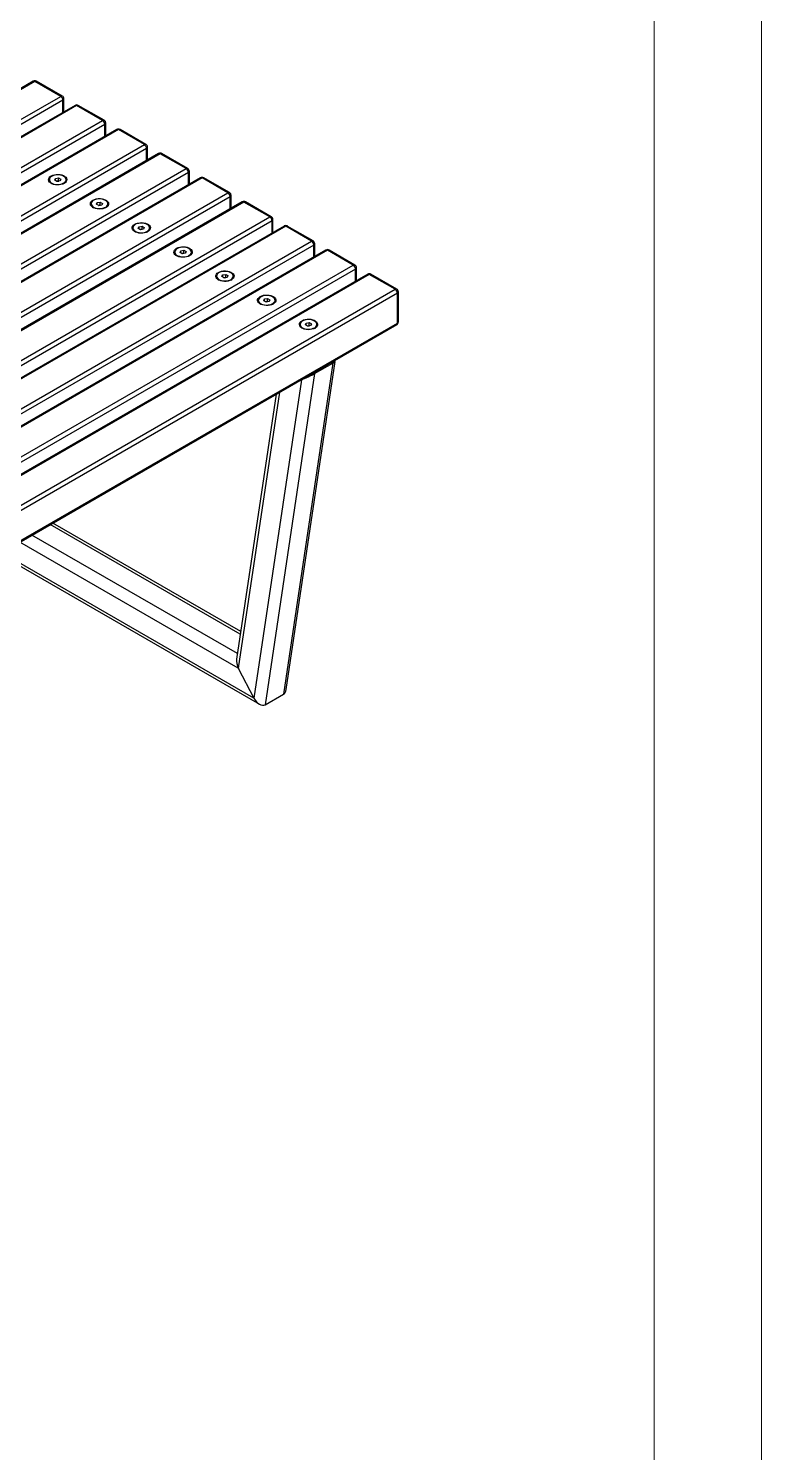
# Model space of a CAD drawing. Header units: millimetres. Extents: x -5557 to 383, y 1082 to 5282.
# Drawn here: x -299 to 383, y 2655 to 3980 of the extents above; entities that cross this region are included whole.
import ezdxf

# ---------------------------------------------------------------- set-up
doc = ezdxf.new("R2010")
doc.units = ezdxf.units.MM
doc.layers.add('tabelka', color=155, linetype='Continuous')

# ---------------------------------------------------------------- blocks, each defined once
blk = doc.blocks.new('izometria')
for p, q in [((2413, 1775.7), (1144.5, 1043.4)), ((2414.5, 1775.6), (1146, 1043.3)), ((2438.6, 1761.7), (2414.5, 1775.6)), ((2440.1, 1761.9), (2416, 1775.7)), ((1170, 1029.4), (2438.6, 1761.7)), ((2440.7, 1758), (1172.2, 1025.7)), ((2451.9, 1753.3), (1183.4, 1021)), ((2453.4, 1753.1), (1184.9, 1020.8)), ((2440.7, 1746.8), (2440.7, 1758)), ((2441.6, 1747.3), (2441.6, 1759.3)), ((2477.5, 1739.3), (2453.4, 1753.1)), ((2479, 1739.4), (2454.9, 1753.3)), ((1208.9, 1006.9), (2477.5, 1739.3)), ((2480.5, 1724.9), (2480.5, 1736.8)), ((2479.6, 1735.6), (1211, 1003.3)), ((2490.8, 1730.8), (1222.3, 998.5)), ((2492.3, 1730.7), (1223.8, 998.4)), ((2479.6, 1724.4), (2479.6, 1735.6)), ((2516.4, 1716.8), (2492.3, 1730.7)), ((2517.9, 1717), (2493.8, 1730.8)), ((1247.8, 984.5), (2516.4, 1716.8)), ((2518.5, 1713.1), (1249.9, 980.8)), ((2518.5, 1701.9), (2518.5, 1713.1)), ((2519.4, 1702.4), (2519.4, 1714.4)), ((2529.7, 1708.4), (1261.2, 976.1)), ((2531.2, 1708.2), (1262.7, 975.9)), ((2555.3, 1694.4), (2531.2, 1708.2)), ((2556.8, 1694.5), (2532.7, 1708.4)), ((1286.7, 962), (2555.3, 1694.4)), ((2557.4, 1690.7), (1288.8, 958.4)), ((2568.6, 1685.9), (1300.1, 953.6)), ((2570.1, 1685.8), (1301.6, 953.5)), ((2428, 1684.2), (2428, 1683.7)), ((2433, 1683.7), (2433.7, 1685.3)), ((2435, 1682.5), (2433, 1683.7)), ((2433.7, 1685.3), (2436.5, 1685.8)), ((2433.7, 1683.3), (2433.7, 1685.3)), ((2436.5, 1685.8), (2438.6, 1684.6)), ((2436.5, 1682.9), (2436.5, 1685.8)), ((2438.6, 1684.6), (2437.8, 1683)), ((2443.5, 1683.7), (2443.5, 1684.2)), ((2557.4, 1679.5), (2557.4, 1690.7)), ((2558.3, 1680), (2558.3, 1691.9)), ((2594.1, 1671.9), (2570.1, 1685.8)), ((2595.6, 1672.1), (2571.6, 1685.9)), ((1325.6, 939.6), (2594.1, 1671.9)), ((2435.1, 1682.7), (2434.8, 1682.6)), ((2434.8, 1682.6), (2435.1, 1682.7)), ((2437.8, 1683), (2435, 1682.5)), ((2435.1, 1682.7), (2436.5, 1682.9)), ((2436.5, 1682.9), (2436.7, 1682.8)), ((2596.3, 1668.2), (1327.7, 935.9)), ((2607.5, 1663.5), (1338.9, 931.2)), ((2609, 1663.3), (1340.4, 931)), ((2466.9, 1661.7), (2466.9, 1661.2)), ((2471.8, 1661.3), (2472.6, 1662.9)), ((2473.9, 1660.1), (2471.8, 1661.3)), ((2472.6, 1662.9), (2475.4, 1663.3)), ((2472.6, 1660.8), (2472.6, 1662.9)), ((2474, 1660.2), (2473.7, 1660.2)), ((2473.7, 1660.2), (2474, 1660.2)), ((2476.7, 1660.5), (2473.9, 1660.1)), ((2474, 1660.2), (2475.4, 1660.5)), ((2475.4, 1663.3), (2477.4, 1662.1)), ((2475.4, 1660.5), (2475.4, 1663.3)), ((2475.4, 1660.5), (2475.6, 1660.3)), ((2477.4, 1662.1), (2476.7, 1660.5)), ((2482.4, 1661.2), (2482.4, 1661.7)), ((2596.3, 1657), (2596.3, 1668.2)), ((2597.1, 1657.5), (2597.1, 1669.5)), ((2633, 1649.5), (2609, 1663.3)), ((2634.5, 1649.6), (2610.5, 1663.5)), ((1364.5, 917.1), (2633, 1649.5)), ((2635.2, 1645.8), (1366.6, 913.5)), ((2635.2, 1634.6), (2635.2, 1645.8)), ((2636, 1635.1), (2636, 1647)), ((2646.4, 1641), (1377.8, 908.7)), ((2647.9, 1640.9), (1379.3, 908.6)), ((2505.8, 1639.3), (2505.8, 1638.8)), ((2510.7, 1638.8), (2511.5, 1640.4)), ((2512.8, 1637.6), (2510.7, 1638.8)), ((2511.5, 1640.4), (2514.3, 1640.9)), ((2511.5, 1638.4), (2511.5, 1640.4)), ((2512.9, 1637.8), (2512.6, 1637.7)), ((2512.6, 1637.7), (2512.9, 1637.8)), ((2515.6, 1638.1), (2512.8, 1637.6)), ((2512.9, 1637.8), (2514.3, 1638)), ((2514.3, 1640.9), (2516.3, 1639.7)), ((2514.3, 1638), (2514.3, 1640.9)), ((2514.3, 1638), (2514.5, 1637.9)), ((2516.3, 1639.7), (2515.6, 1638.1)), ((2521.3, 1638.8), (2521.3, 1639.3)), ((2671.9, 1627), (2647.9, 1640.9)), ((2673.4, 1627.2), (2649.4, 1641)), ((1403.4, 894.7), (2671.9, 1627)), ((2674, 1623.3), (1405.5, 891)), ((2685.3, 1618.6), (1416.7, 886.3)), ((2686.8, 1618.4), (1418.2, 886.1)), ((2549.6, 1616.4), (2550.4, 1618)), ((2550.4, 1618), (2553.2, 1618.4)), ((2550.4, 1615.9), (2550.4, 1618)), ((2553.2, 1618.4), (2555.2, 1617.2)), ((2553.2, 1615.6), (2553.2, 1618.4)), ((2555.2, 1617.2), (2554.5, 1615.6)), ((2674, 1612.1), (2674, 1623.3)), ((2674.9, 1612.6), (2674.9, 1624.6)), ((2710.8, 1604.6), (2686.8, 1618.4)), ((2712.3, 1604.7), (2688.3, 1618.6)), ((1442.3, 872.2), (2710.8, 1604.6)), ((2544.6, 1616.8), (2544.6, 1616.3)), ((2551.7, 1615.2), (2549.6, 1616.4)), ((2551.8, 1615.3), (2551.5, 1615.3)), ((2551.5, 1615.3), (2551.8, 1615.3)), ((2554.5, 1615.6), (2551.7, 1615.2)), ((2551.8, 1615.3), (2553.2, 1615.6)), ((2553.2, 1615.6), (2553.4, 1615.4)), ((2560.2, 1616.3), (2560.2, 1616.8)), ((2712.9, 1600.9), (1444.4, 868.6)), ((2724.2, 1596.1), (1455.6, 863.8)), ((2725.7, 1596), (1457.1, 863.7)), ((2583.5, 1594.3), (2583.5, 1593.9)), ((2588.5, 1593.9), (2589.3, 1595.5)), ((2590.6, 1592.7), (2588.5, 1593.9)), ((2589.3, 1595.5), (2592.1, 1596)), ((2589.3, 1593.5), (2589.3, 1595.5)), ((2590.7, 1592.9), (2590.4, 1592.8)), ((2590.4, 1592.8), (2590.7, 1592.9)), ((2593.4, 1593.2), (2590.6, 1592.7)), ((2590.7, 1592.9), (2592.1, 1593.1)), ((2592.1, 1596), (2594.1, 1594.8)), ((2592.1, 1593.1), (2592.1, 1596)), ((2592.1, 1593.1), (2592.3, 1593)), ((2594.1, 1594.8), (2593.4, 1593.2)), ((2599.1, 1593.9), (2599.1, 1594.3)), ((2712.9, 1589.6), (2712.9, 1600.9)), ((2713.8, 1590.2), (2713.8, 1602.1)), ((2749.7, 1582.1), (2725.7, 1596)), ((2751.2, 1582.3), (2727.2, 1596.1)), ((1481.2, 849.8), (2749.7, 1582.1)), ((2751.8, 1578.4), (1483.3, 846.1)), ((2751.8, 1550.7), (2751.8, 1578.4)), ((2752.7, 1551.9), (2752.7, 1579.7)), ((2622.4, 1571.9), (2622.4, 1571.4)), ((2627.4, 1571.5), (2628.2, 1573.1)), ((2629.5, 1570.3), (2627.4, 1571.5)), ((2628.2, 1573.1), (2631, 1573.5)), ((2628.2, 1571), (2628.2, 1573.1)), ((2629.6, 1570.4), (2629.3, 1570.4)), ((2629.3, 1570.4), (2629.6, 1570.4)), ((2632.3, 1570.7), (2629.5, 1570.3)), ((2629.6, 1570.4), (2631, 1570.7)), ((2631, 1573.5), (2633, 1572.3)), ((2631, 1570.7), (2631, 1573.5)), ((2631, 1570.7), (2631.2, 1570.5)), ((2633, 1572.3), (2632.3, 1570.7)), ((2638, 1571.4), (2638, 1571.9)), ((2667, 1550.6), (2669.8, 1551.1)), ((2669.8, 1551.1), (2671.9, 1549.9)), ((2669.8, 1548.2), (2669.8, 1551.1)), ((1482.7, 817), (2751.2, 1549.3)), ((1483.3, 818.3), (2751.8, 1550.7)), ((2661.3, 1549.4), (2661.3, 1549)), ((2666.3, 1549), (2667, 1550.6)), ((2668.3, 1547.8), (2666.3, 1549)), ((2667, 1548.6), (2667, 1550.6)), ((2668.4, 1548), (2668.2, 1547.9)), ((2668.2, 1547.9), (2668.4, 1548)), ((2671.1, 1548.3), (2668.3, 1547.8)), ((2668.4, 1548), (2669.8, 1548.2)), ((2669.8, 1548.2), (2670, 1548.1)), ((2671.9, 1549.9), (2671.1, 1548.3)), ((2676.9, 1549), (2676.9, 1549.4)), ((2691.7, 1513.5), (2645.8, 1205.3)), ((2648.3, 1209.5), (2693.8, 1515)), ((2674.8, 1503.7), (2691.7, 1513.5)), ((2690.5, 1514.2), (2691.7, 1513.5)), ((2693.8, 1515), (2692.8, 1515.6)), ((2662.5, 1497.7), (2618.3, 1201.5)), ((2674.8, 1503.7), (2628.8, 1195.5)), ((2660.6, 1497), (2662.5, 1497.7)), ((2662.2, 1497.9), (2662.5, 1497.7)), ((2673.5, 1504.4), (2674.8, 1503.7)), ((2638.9, 1484.5), (2602.1, 1237.8)), ((2642.1, 1486.3), (2603.8, 1229.5)), ((2602.9, 1243.1), (2411.8, 1353.4)), ((2605.6, 1261.1), (2428.8, 1363.2)), ((2606, 1263.6), (2431.2, 1364.5)), ((2603.8, 1229.5), (2400.5, 1346.8)), ((2381.2, 1335.7), (2623.4, 1195.9)), ((2618.3, 1201.5), (2383.6, 1337)), ((2603.8, 1229.5), (2618.3, 1201.5)), ((2628.8, 1195.5), (2645.8, 1205.3))]:
    blk.add_line(p, q)
at = {"flags": 128}
for points in [[(2429.7, 1687.6), (2431.1, 1688.3), (2432.7, 1688.7), (2434.4, 1689), (2436.2, 1689.1), (2438, 1688.9), (2439.6, 1688.5), (2441.1, 1688), (2442.4, 1687.2), (2443.3, 1686.4), (2444, 1685.4), (2444.2, 1684.4), (2444.1, 1683.4), (2443.7, 1682.4), (2442.9, 1681.5), (2441.8, 1680.7), (2440.4, 1680), (2438.8, 1679.6), (2437.1, 1679.3), (2435.3, 1679.3), (2433.6, 1679.4), (2431.9, 1679.8), (2430.4, 1680.3), (2429.1, 1681.1), (2428.2, 1681.9), (2427.5, 1682.9), (2427.3, 1683.9), (2427.4, 1684.9), (2427.8, 1685.9), (2428.6, 1686.8), (2429.7, 1687.6)], [(2441.3, 1687.3), (2439.9, 1687.9), (2438.4, 1688.4), (2436.8, 1688.6), (2435.1, 1688.6), (2433.5, 1688.4), (2431.9, 1688.1), (2430.6, 1687.5), (2429.4, 1686.8), (2428.6, 1685.9), (2428.1, 1685), (2428, 1684), (2428.2, 1683.1), (2428.8, 1682.2), (2429.7, 1681.3), (2430.9, 1680.7), (2432.3, 1680.1), (2433.9, 1679.8), (2435.5, 1679.7), (2437.2, 1679.7), (2438.8, 1680), (2440.3, 1680.5), (2441.5, 1681.2), (2442.5, 1681.9), (2443.2, 1682.8), (2443.5, 1683.8), (2443.5, 1684.8), (2443.1, 1685.7), (2442.3, 1686.6), (2441.3, 1687.3)], [(2468.6, 1665.2), (2470, 1665.8), (2471.6, 1666.3), (2473.3, 1666.5), (2475.1, 1666.6), (2476.8, 1666.4), (2478.5, 1666.1), (2480, 1665.5), (2481.3, 1664.8), (2482.2, 1663.9), (2482.9, 1663), (2483.1, 1662), (2483, 1660.9), (2482.6, 1659.9), (2481.8, 1659), (2480.7, 1658.2), (2479.3, 1657.6), (2477.7, 1657.1), (2476, 1656.9), (2474.2, 1656.8), (2472.4, 1657), (2470.8, 1657.3), (2469.3, 1657.9), (2468, 1658.6), (2467.1, 1659.5), (2466.4, 1660.4), (2466.2, 1661.4), (2466.2, 1662.5), (2466.7, 1663.5), (2467.5, 1664.4), (2468.6, 1665.2)], [(2480.1, 1664.9), (2478.8, 1665.5), (2477.3, 1665.9), (2475.7, 1666.2), (2474, 1666.2), (2472.4, 1666), (2470.8, 1665.6), (2469.4, 1665), (2468.3, 1664.3), (2467.5, 1663.5), (2467, 1662.5), (2466.9, 1661.6), (2467.1, 1660.6), (2467.7, 1659.7), (2468.6, 1658.9), (2469.8, 1658.2), (2471.2, 1657.7), (2472.8, 1657.3), (2474.4, 1657.2), (2476.1, 1657.3), (2477.7, 1657.6), (2479.2, 1658.1), (2480.4, 1658.7), (2481.4, 1659.5), (2482.1, 1660.4), (2482.4, 1661.3), (2482.4, 1662.3), (2482, 1663.3), (2481.2, 1664.1), (2480.1, 1664.9)], [(2507.5, 1642.7), (2508.9, 1643.4), (2510.5, 1643.8), (2512.2, 1644.1), (2514, 1644.2), (2515.7, 1644), (2517.4, 1643.6), (2518.9, 1643.1), (2520.1, 1642.3), (2521.1, 1641.5), (2521.7, 1640.5), (2522, 1639.5), (2521.9, 1638.5), (2521.5, 1637.5), (2520.7, 1636.6), (2519.5, 1635.8), (2518.2, 1635.1), (2516.6, 1634.7), (2514.9, 1634.4), (2513.1, 1634.4), (2511.3, 1634.5), (2509.7, 1634.9), (2508.2, 1635.4), (2506.9, 1636.2), (2506, 1637), (2505.3, 1638), (2505, 1639), (2505.1, 1640), (2505.6, 1641), (2506.4, 1641.9), (2507.5, 1642.7)], [(2519, 1642.4), (2517.7, 1643), (2516.2, 1643.5), (2514.6, 1643.7), (2512.9, 1643.7), (2511.3, 1643.5), (2509.7, 1643.2), (2508.3, 1642.6), (2507.2, 1641.9), (2506.4, 1641), (2505.9, 1640.1), (2505.8, 1639.1), (2506, 1638.2), (2506.6, 1637.3), (2507.5, 1636.4), (2508.7, 1635.7), (2510.1, 1635.2), (2511.7, 1634.9), (2513.3, 1634.8), (2515, 1634.8), (2516.6, 1635.1), (2518.1, 1635.6), (2519.3, 1636.2), (2520.3, 1637), (2521, 1637.9), (2521.3, 1638.9), (2521.2, 1639.9), (2520.8, 1640.8), (2520.1, 1641.7), (2519, 1642.4)], [(2546.4, 1620.3), (2547.8, 1620.9), (2549.4, 1621.4), (2551.1, 1621.6), (2552.9, 1621.7), (2554.6, 1621.5), (2556.3, 1621.2), (2557.8, 1620.6), (2559, 1619.9), (2560, 1619), (2560.6, 1618.1), (2560.9, 1617.1), (2560.8, 1616), (2560.4, 1615), (2559.6, 1614.1), (2558.4, 1613.3), (2557.1, 1612.7), (2555.5, 1612.2), (2553.8, 1612), (2552, 1611.9), (2550.2, 1612.1), (2548.6, 1612.4), (2547.1, 1613), (2545.8, 1613.7), (2544.9, 1614.6), (2544.2, 1615.5), (2543.9, 1616.5), (2544, 1617.6), (2544.5, 1618.6), (2545.3, 1619.5), (2546.4, 1620.3)], [(2557.9, 1620), (2556.6, 1620.6), (2555.1, 1621), (2553.5, 1621.3), (2551.8, 1621.3), (2550.1, 1621.1), (2548.6, 1620.7), (2547.2, 1620.1), (2546.1, 1619.4), (2545.3, 1618.6), (2544.8, 1617.6), (2544.6, 1616.7), (2544.9, 1615.7), (2545.5, 1614.8), (2546.4, 1614), (2547.5, 1613.3), (2549, 1612.8), (2550.5, 1612.4), (2552.2, 1612.3), (2553.9, 1612.4), (2555.5, 1612.7), (2557, 1613.1), (2558.2, 1613.8), (2559.2, 1614.6), (2559.9, 1615.5), (2560.2, 1616.4), (2560.1, 1617.4), (2559.7, 1618.3), (2559, 1619.2), (2557.9, 1620)], [(2585.3, 1597.8), (2586.7, 1598.5), (2588.3, 1598.9), (2590, 1599.2), (2591.8, 1599.2), (2593.5, 1599.1), (2595.2, 1598.7), (2596.7, 1598.2), (2597.9, 1597.4), (2598.9, 1596.6), (2599.5, 1595.6), (2599.8, 1594.6), (2599.7, 1593.6), (2599.3, 1592.6), (2598.4, 1591.7), (2597.3, 1590.9), (2595.9, 1590.2), (2594.4, 1589.8), (2592.6, 1589.5), (2590.9, 1589.4), (2589.1, 1589.6), (2587.5, 1590), (2586, 1590.5), (2584.7, 1591.3), (2583.7, 1592.1), (2583.1, 1593.1), (2582.8, 1594.1), (2582.9, 1595.1), (2583.4, 1596.1), (2584.2, 1597), (2585.3, 1597.8)], [(2596.8, 1597.5), (2595.5, 1598.1), (2594, 1598.6), (2592.4, 1598.8), (2590.7, 1598.8), (2589, 1598.6), (2587.5, 1598.3), (2586.1, 1597.7), (2585, 1597), (2584.2, 1596.1), (2583.7, 1595.2), (2583.5, 1594.2), (2583.8, 1593.3), (2584.3, 1592.4), (2585.2, 1591.5), (2586.4, 1590.8), (2587.9, 1590.3), (2589.4, 1590), (2591.1, 1589.9), (2592.8, 1589.9), (2594.4, 1590.2), (2595.9, 1590.7), (2597.1, 1591.3), (2598.1, 1592.1), (2598.8, 1593), (2599.1, 1594), (2599, 1595), (2598.6, 1595.9), (2597.9, 1596.8), (2596.8, 1597.5)], [(2624.2, 1575.4), (2625.6, 1576), (2627.2, 1576.5), (2628.9, 1576.7), (2630.7, 1576.8), (2632.4, 1576.6), (2634.1, 1576.3), (2635.6, 1575.7), (2636.8, 1575), (2637.8, 1574.1), (2638.4, 1573.2), (2638.7, 1572.2), (2638.6, 1571.1), (2638.1, 1570.1), (2637.3, 1569.2), (2636.2, 1568.4), (2634.8, 1567.8), (2633.3, 1567.3), (2631.5, 1567.1), (2629.8, 1567), (2628, 1567.2), (2626.3, 1567.5), (2624.9, 1568.1), (2623.6, 1568.8), (2622.6, 1569.7), (2622, 1570.6), (2621.7, 1571.6), (2621.8, 1572.7), (2622.3, 1573.7), (2623.1, 1574.6), (2624.2, 1575.4)], [(2635.7, 1575.1), (2634.4, 1575.7), (2632.9, 1576.1), (2631.3, 1576.3), (2629.6, 1576.4), (2627.9, 1576.2), (2626.4, 1575.8), (2625, 1575.2), (2623.9, 1574.5), (2623.1, 1573.7), (2622.6, 1572.7), (2622.4, 1571.8), (2622.7, 1570.8), (2623.2, 1569.9), (2624.1, 1569.1), (2625.3, 1568.4), (2626.7, 1567.9), (2628.3, 1567.5), (2630, 1567.4), (2631.7, 1567.5), (2633.3, 1567.8), (2634.7, 1568.2), (2636, 1568.9), (2637, 1569.7), (2637.7, 1570.6), (2638, 1571.5), (2637.9, 1572.5), (2637.5, 1573.4), (2636.8, 1574.3), (2635.7, 1575.1)], [(2663.1, 1552.9), (2664.5, 1553.6), (2666.1, 1554), (2667.8, 1554.3), (2669.5, 1554.3), (2671.3, 1554.2), (2673, 1553.8), (2674.4, 1553.3), (2675.7, 1552.5), (2676.7, 1551.7), (2677.3, 1550.7), (2677.6, 1549.7), (2677.5, 1548.7), (2677, 1547.7), (2676.2, 1546.8), (2675.1, 1546), (2673.7, 1545.3), (2672.1, 1544.9), (2670.4, 1544.6), (2668.7, 1544.5), (2666.9, 1544.7), (2665.2, 1545.1), (2663.7, 1545.6), (2662.5, 1546.4), (2661.5, 1547.2), (2660.9, 1548.2), (2660.6, 1549.2), (2660.7, 1550.2), (2661.2, 1551.2), (2662, 1552.1), (2663.1, 1552.9)], [(2674.6, 1552.6), (2673.3, 1553.2), (2671.8, 1553.7), (2670.1, 1553.9), (2668.5, 1553.9), (2666.8, 1553.7), (2665.3, 1553.4), (2663.9, 1552.8), (2662.8, 1552.1), (2661.9, 1551.2), (2661.5, 1550.3), (2661.3, 1549.3), (2661.5, 1548.4), (2662.1, 1547.4), (2663, 1546.6), (2664.2, 1545.9), (2665.6, 1545.4), (2667.2, 1545.1), (2668.9, 1545), (2670.6, 1545), (2672.2, 1545.3), (2673.6, 1545.8), (2674.9, 1546.4), (2675.9, 1547.2), (2676.5, 1548.1), (2676.9, 1549.1), (2676.8, 1550.1), (2676.4, 1551), (2675.7, 1551.9), (2674.6, 1552.6)]]:
    blk.add_lwpolyline(points, dxfattribs=at)
for centre, radius, start, end in [((2414.5, 1773.1), 3, 60.0027, 119.9973), ((2413.7, 1774.4), 1.51, 54.3828, 114.307), ((2415.4, 1774.4), 1.51, 65.6926, 125.6174), ((2439.5, 1760.5), 1.51, 65.6926, 125.6174), ((2436.1, 1757.8), 4.61, 2.6058, 57.3944), ((2438.6, 1759.3), 3, 0, 60.0027), ((2440.1, 1759.4), 1.51, 294.3746, 354.3052), ((2453.4, 1750.7), 3, 60.0027, 119.9973), ((2452.6, 1751.9), 1.51, 54.3825, 114.3073), ((2454.3, 1751.9), 1.51, 65.6926, 125.6174), ((2478.4, 1738), 1.51, 65.6926, 125.6174), ((2475, 1735.4), 4.61, 2.606, 57.3942), ((2477.5, 1736.8), 3, 0, 60.0027), ((2479, 1737), 1.51, 294.3747, 354.306), ((2492.3, 1728.2), 3, 60.0027, 119.9973), ((2491.4, 1729.5), 1.51, 54.3826, 114.3074), ((2493.2, 1729.5), 1.51, 65.6926, 125.6174), ((2517.2, 1715.6), 1.51, 65.6926, 125.6174), ((2513.9, 1712.9), 4.61, 2.6058, 57.3943), ((2516.4, 1714.4), 3, 0, 60.0027), ((2517.9, 1714.5), 1.51, 294.3746, 354.3052), ((2531.2, 1705.8), 3, 60.0027, 119.9973), ((2530.3, 1707), 1.51, 54.3825, 114.3073), ((2532.1, 1707), 1.51, 65.6926, 125.6174), ((2431.9, 1684.1), 3.95, 186.0001, 245.3076), ((2439.6, 1684), 3.92, 294.3962, 354.2961), ((2556.1, 1693.1), 1.51, 65.6926, 125.6174), ((2552.8, 1690.5), 4.61, 2.6059, 57.3943), ((2555.3, 1691.9), 3, 0, 60.0027), ((2556.8, 1692.1), 1.51, 294.3746, 354.3054), ((2570.1, 1683.3), 3, 60.0027, 119.9973), ((2569.2, 1684.6), 1.51, 54.3826, 114.3073), ((2571, 1684.6), 1.51, 65.6926, 125.6174), ((2435.8, 1678.4), 4.3, 84.0997, 98.6954), ((2595, 1670.7), 1.51, 65.6926, 125.6174), ((2591.7, 1668), 4.61, 2.6059, 57.3942), ((2594.1, 1669.5), 3, 0, 60.0027), ((2470.8, 1661.6), 3.95, 185.9998, 245.3079), ((2474.6, 1656), 4.3, 84.0999, 98.6955), ((2478.5, 1661.6), 3.92, 294.3958, 354.2965), ((2595.6, 1669.6), 1.51, 294.3748, 354.3053), ((2609, 1660.9), 3, 60.0027, 119.9973), ((2608.1, 1662.1), 1.51, 54.3827, 114.3072), ((2609.9, 1662.1), 1.51, 65.6926, 125.6174), ((2633.9, 1648.2), 1.51, 65.6926, 125.6174), ((2630.6, 1645.6), 4.61, 2.6058, 57.3943), ((2633, 1647), 3, 0, 60.0027), ((2634.5, 1647.2), 1.51, 294.3746, 354.3052), ((2509.7, 1639.2), 3.95, 185.9997, 245.3079), ((2513.5, 1633.5), 4.3, 84.0999, 98.6955), ((2517.4, 1639.1), 3.92, 294.3958, 354.2965), ((2647.9, 1638.4), 3, 60.0027, 119.9973), ((2647, 1639.7), 1.51, 54.3826, 114.3074), ((2648.8, 1639.7), 1.51, 65.6926, 125.6174), ((2672.8, 1625.8), 1.51, 65.6926, 125.6174), ((2669.4, 1623.1), 4.61, 2.6058, 57.3942), ((2671.9, 1624.6), 3, 0, 60.0027), ((2673.4, 1624.7), 1.51, 294.3739, 354.3059), ((2686.8, 1616), 3, 60.0027, 119.9973), ((2685.9, 1617.2), 1.51, 54.3825, 114.3073), ((2687.7, 1617.2), 1.51, 65.6926, 125.6174), ((2548.6, 1616.7), 3.95, 186.0001, 245.3076), ((2552.4, 1611.1), 4.3, 84.0997, 98.6954), ((2556.3, 1616.7), 3.92, 294.3962, 354.2961), ((2711.7, 1603.3), 1.51, 65.6926, 125.6174), ((2708.3, 1600.7), 4.61, 2.6059, 57.3943), ((2710.8, 1602.1), 3, 0, 60.0027), ((2587.5, 1594.3), 3.95, 185.9994, 245.3082), ((2591.3, 1588.6), 4.3, 84.0997, 98.6957), ((2595.2, 1594.2), 3.92, 294.3957, 354.2964), ((2712.3, 1602.3), 1.51, 294.3754, 354.3044), ((2725.7, 1593.5), 3, 60.0027, 119.9973), ((2724.8, 1594.8), 1.51, 54.3828, 114.307), ((2726.5, 1594.8), 1.51, 65.6926, 125.6174), ((2750.6, 1580.9), 1.51, 65.6926, 125.6174), ((2747.2, 1578.2), 4.61, 2.6055, 57.3945), ((2749.7, 1579.7), 3, 0, 60.0027), ((2751.2, 1579.8), 1.51, 294.3747, 354.3043), ((2626.4, 1571.8), 3.95, 185.9995, 245.3082), ((2630.2, 1566.2), 4.3, 84.1007, 98.6947), ((2634.1, 1571.8), 3.92, 294.3957, 354.2967), ((2749.7, 1551.9), 3, 299.9973, 0), ((2751.2, 1552), 1.51, 294.3747, 354.3043), ((2665.2, 1549.4), 3.95, 186.0007, 245.307), ((2669.1, 1543.7), 4.3, 84.0997, 98.6957), ((2673, 1549.3), 3.92, 294.3957, 354.2964), ((2750.4, 1550.5), 1.48, 305.0144, 6.2988)]:
    blk.add_arc(centre, radius, start, end)
for centre, major_axis, ratio, start_param, end_param in [((2685.1, 1510.8), (8.71, 4.2), 0.06755, 5.543815, 6.329132), ((2685.1, 1510.8), (8.71, 4.2), 0.06755, 5.543815, 6.329132), ((2668.1, 1501), (8.71, 4.2), 0.06755, 3.973018, 5.543815), ((2668.1, 1501), (8.71, 4.2), 0.06755, 3.973018, 5.543815), ((2609.5, 1232.8), (-4.57, 9.46), 0.620722, 0.739371, 1.616743), ((2609.5, 1232.8), (-4.57, 9.46), 0.620722, 0.739371, 1.616743), ((2640.9, 1214.6), (-4.57, 9.46), 0.620722, 3.187539, 3.880963), ((2640.9, 1214.6), (-4.57, 9.46), 0.620722, 3.187539, 3.880963), ((2624, 1204.8), (-4.57, 9.46), 0.620722, 1.616743, 3.187539), ((2624, 1204.8), (-4.57, 9.46), 0.620722, 1.616743, 3.187539)]:
    blk.add_ellipse(centre, major_axis=major_axis, ratio=ratio, start_param=start_param, end_param=end_param)

msp = doc.modelspace()

# ---------------------------------------------------------------- linework, layer by layer
at = {"layer": 'tabelka', "lineweight": 5}
for points in [[(-5557.37, 5281.73), (382.63, 5281.73), (382.63, 1081.73), (-5557.37, 1081.73)], [(-5457.37, 5181.73), (282.63, 5181.73), (282.63, 1181.73), (-5457.37, 1181.73)]]:
    msp.add_lwpolyline(points, close=True, dxfattribs=at)

# ---------------------------------------------------------------- block references
msp.add_blockref('izometria', (-2707.94, 2155.64))

doc.saveas('drawing.dxf')
